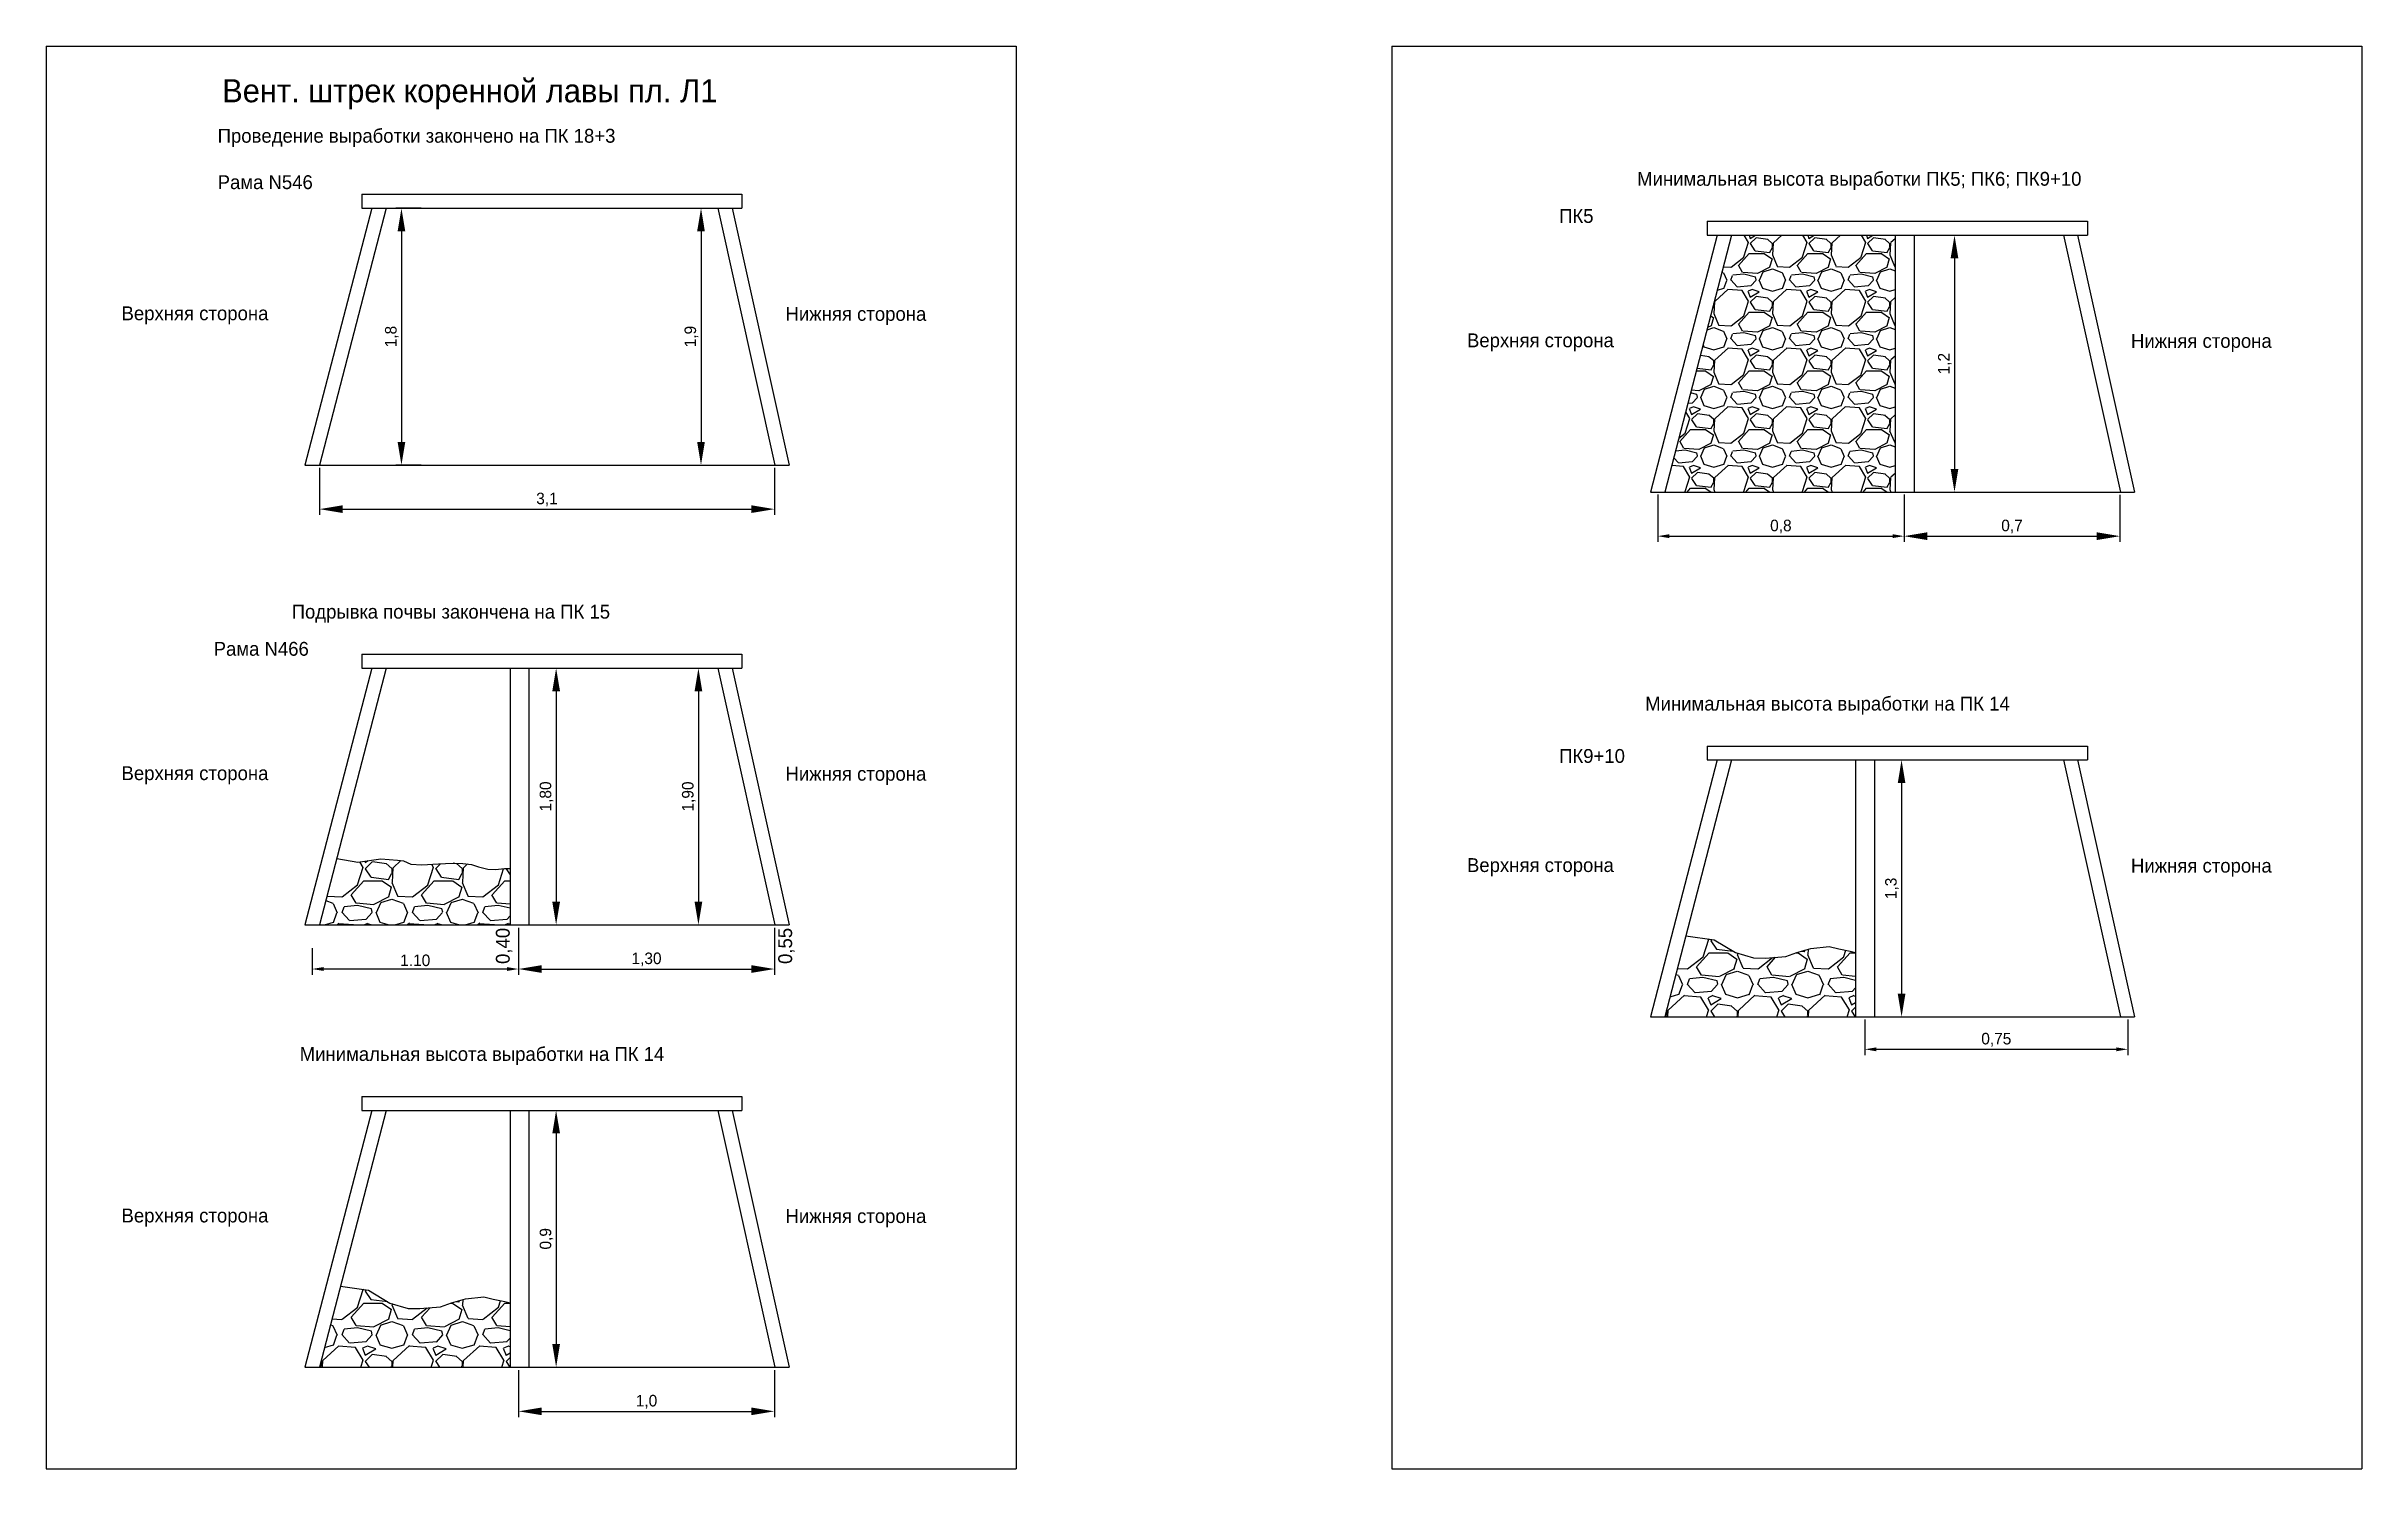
# Model space of a CAD drawing. Header units: millimetres. Extents: x 337 to 838, y -59 to 249.
import ezdxf

# ---------------------------------------------------------------- set-up
doc = ezdxf.new("R2010")
doc.units = ezdxf.units.MM
doc.dimstyles.new('ISO-25', dxfattribs={"dimtxt": 2.5, "dimasz": 2.5, "dimexe": 1.25, "dimexo": 0.625, "dimtad": 1, "dimtxsty": 'Standard', "dimcen": 2.5, "dimadec": 0, "dimazin": 0, "dimtfac": 1, "dimtmove": 0, "dimatfit": 3, "dimfxl": 0, "dimarcsym": 0})
pattern_1 = [(228.0128, (10.9728, 15.24), (-121.9201036, -137.1601685), [2.05033, -202.983]), (184.9697, (9.6012, 13.716), (182.8802958, 15.2398925), [3.51843, -348.324]), (132.5104, (6.096, 13.4112), (152.3998891, -167.6401638), [2.4809, -245.6082]), (267.2737, (0.1524, 9.6012), (15.2399338, 304.7999019), [3.20403, -317.1984]), (292.8337, (0, 6.4008), (-76.2002163, 182.880104), [3.1418, -311.0388]), (357.2737, (1.2192, 3.5052), (-304.7999019, 15.2399338), [3.20403, -317.1984]), (37.6942, (4.4196, 3.3528), (-198.1201252, -152.39986414), [4.23716, -419.4786]), (72.2553, (7.7724, 5.9436), (106.6802134, 335.2800972), [4.00032, -396.0318]), (121.4296, (8.9916, 9.7536), (-121.9200314, 198.119767), [3.21488, -318.273]), (175.2364, (7.3152, 12.4968), (167.6398683, -15.239857), [3.67028, -179.8434]), (222.3974, (3.6576, 12.8016), (-182.8800055, -167.6397819), [4.74647, -469.9008]), (138.8141, (15.24, 9.4488), (-106.679932, 91.4398593), [1.62003, -160.3836]), (171.4692, (14.0208, 10.5156), (198.1196976, -30.4800768), [3.0821, -305.1276]), (225, (10.973, 10.973), (-3e-15, -15.24), [2.15525, -19.39734]), (203.1986, (9.906, 12.8016), (76.200257, 30.480134), [1.16065, -114.9036]), (291.8014, (8.8392, 12.3444), (-15.24001, 45.72003), [1.6414, -80.4288]), (30.9638, (9.4488, 10.8204), (45.719952, 30.480024), [2.6659, -86.1978]), (161.5651, (11.735, 12.192), (30.480014, -15.23998), [1.9277, -46.2654]), (16.3895, (0, 12.3444), (152.4000841, 45.7199049), [2.70053, -267.3528]), (70.3462, (2.5908, 13.1064), (-60.9598301, -167.639763), [2.2656, -224.2932]), (293.1986, (11.7348, 15.24), (-30.480134, 76.200257), [2.3213, -113.7432]), (343.6105, (12.6492, 13.1064), (-152.400084, 45.7199049), [2.70053, -267.3528]), (339.444, (0, 2.8956), (-76.2000946, 30.479963), [2.6042, -127.6062]), (294.7751, (2.4384, 1.9812), (-76.1998224, 167.6399222), [2.18203, -216.0216]), (66.8014, (11.8872, 0), (30.480134, 76.200257), [2.3213, -113.7432]), (17.354, (12.8016, 2.1336), (-198.1200107, -60.959908), [2.5547, -252.9144]), (69.444, (4.4196, 0), (-30.479963, -76.2000946), [1.3021, -128.9088]), (101.3099, (10.9728, 0), (-15.239925, 60.959805), [0.7771, -76.932]), (165.9638, (10.8204, 0.762), (45.720032, -15.239974), [3.1418, -59.6943]), (186.009, (7.7724, 1.524), (152.3997753, 15.2399644), [2.9116, -288.2484]), (303.6901, (9.449, 9.449), (-15.240005, 30.47997), [2.19794, -52.7507]), (353.1572, (10.668, 7.62), (259.0801071, -30.4801365), [3.83734, -379.896]), (60.9454, (14.478, 7.1628), (-60.959858, -106.6797457), [1.56905, -155.3364]), (90, (15.24, 8.534), (-15.24, 15.24), [0.9144, -14.3256]), (120.2564, (7.4676, 1.9812), (60.9598708, -106.6799462), [2.1172, -209.6034]), (48.0128, (6.4008, 3.81), (121.9201036, 137.1601685), [4.10066, -200.9328]), (0, (9.144, 6.858), (15.24, 15.24), [3.9624, -11.2776]), (325.3048, (13.1064, 6.858), (-152.399736, 106.6800101), [2.40966, -238.5558]), (254.0546, (15.0876, 5.4864), (-15.240039, -60.960145), [2.21897, -108.7302]), (207.646, (14.478, 3.3528), (-289.5598983, -152.40009585), [3.61287, -357.675]), (175.4261, (11.2776, 1.6764), (-198.1200456, 15.2399263), [3.82217, -378.3948]), (175.4261, (11.2776, 1.6764), (-198.1200456, 15.2399263), [3.82217, -378.3948])]

# ---------------------------------------------------------------- blocks, each defined once
blk = doc.blocks.new('*D13')
at = {"color": 0, "lineweight": -2}
for p, q in [((417.92, 213.5), (412.37, 213.5)), ((413.62, 208.5), (413.62, 162.91)), ((417.92, 157.91), (412.37, 157.91))]:
    blk.add_line(p, q, dxfattribs=at)
at = {"color": 0}
for points in [[(412.79, 208.5), (414.45, 208.5), (413.62, 213.5)], [(412.79, 162.91), (414.45, 162.91), (413.62, 157.91)]]:
    blk.add_solid(points, dxfattribs=at)
at = {"layer": 'Defpoints', "color": 0}
for p in [(418.54, 213.5), (413.62, 157.91), (418.54, 157.91)]:
    blk.add_point(p, dxfattribs=at)
at = {"color": 0, "insert": (411.54, 185.71), "char_height": 2.5, "attachment_point": 5, "rotation": 90}
blk.add_mtext('1,8', dxfattribs=at)
blk = doc.blocks.new('*D14')
at = {"color": 0, "lineweight": -2}
for p, q in [((473.51, 213.5), (479.73, 213.5)), ((478.48, 208.5), (478.48, 162.91)), ((473.51, 157.91), (479.73, 157.91))]:
    blk.add_line(p, q, dxfattribs=at)
at = {"color": 0}
for points in [[(477.64, 208.5), (479.31, 208.5), (478.48, 213.5)], [(477.64, 162.91), (479.31, 162.91), (478.48, 157.91)]]:
    blk.add_solid(points, dxfattribs=at)
at = {"layer": 'Defpoints', "color": 0}
for p in [(472.89, 213.5), (472.89, 157.91), (478.48, 157.91)]:
    blk.add_point(p, dxfattribs=at)
at = {"color": 0, "insert": (476.39, 185.71), "char_height": 2.5, "attachment_point": 5, "rotation": 90}
blk.add_mtext('1,9', dxfattribs=at)
blk = doc.blocks.new('*D15')
at = {"color": 0, "lineweight": -2}
for p, q in [((395.86, 157.28), (395.86, 147.11)), ((494.38, 157.28), (494.38, 147.11)), ((400.86, 148.36), (489.38, 148.36))]:
    blk.add_line(p, q, dxfattribs=at)
at = {"color": 0}
for points in [[(400.86, 149.19), (400.86, 147.53), (395.86, 148.36)], [(489.38, 149.19), (489.38, 147.53), (494.38, 148.36)]]:
    blk.add_solid(points, dxfattribs=at)
at = {"layer": 'Defpoints', "color": 0}
for p in [(395.86, 157.9), (494.38, 157.9), (494.38, 148.36)]:
    blk.add_point(p, dxfattribs=at)
at = {"color": 0, "insert": (445.12, 150.44), "char_height": 2.5, "attachment_point": 5}
blk.add_mtext('3,1', dxfattribs=at)
blk = doc.blocks.new('*D16')
at = {"color": 0, "lineweight": -2}
for p, q in [((419.17, 113.95), (448.36, 113.95)), ((447.11, 108.95), (447.11, 63.36)), ((419.17, 58.36), (448.36, 58.36))]:
    blk.add_line(p, q, dxfattribs=at)
at = {"color": 0}
for points in [[(446.28, 108.95), (447.95, 108.95), (447.11, 113.95)], [(446.28, 63.36), (447.95, 63.36), (447.11, 58.36)]]:
    blk.add_solid(points, dxfattribs=at)
at = {"layer": 'Defpoints', "color": 0}
for p in [(418.54, 113.95), (418.54, 58.36), (447.11, 58.36)]:
    blk.add_point(p, dxfattribs=at)
at = {"color": 0, "insert": (445.03, 86.16), "char_height": 2.5, "attachment_point": 5, "rotation": 90}
blk.add_mtext('1,80', dxfattribs=at)
blk = doc.blocks.new('*D17')
at = {"color": 0, "lineweight": -2}
for p, q in [((473.51, 113.95), (479.17, 113.95)), ((477.92, 108.95), (477.92, 63.36)), ((473.51, 58.36), (479.17, 58.36))]:
    blk.add_line(p, q, dxfattribs=at)
at = {"color": 0}
for points in [[(477.09, 108.95), (478.75, 108.95), (477.92, 113.95)], [(477.09, 63.36), (478.75, 63.36), (477.92, 58.36)]]:
    blk.add_solid(points, dxfattribs=at)
at = {"layer": 'Defpoints', "color": 0}
for p in [(472.89, 113.95), (472.89, 58.36), (477.92, 58.36)]:
    blk.add_point(p, dxfattribs=at)
at = {"color": 0, "insert": (475.84, 86.15), "char_height": 2.5, "attachment_point": 5, "rotation": 90}
blk.add_mtext('1,90', dxfattribs=at)
blk = doc.blocks.new('*D18')
at = {"color": 0, "lineweight": -2}
for p, q in [((438.98, 57.72), (438.98, 47.56)), ((494.38, 57.72), (494.38, 47.56)), ((443.98, 48.81), (489.38, 48.81))]:
    blk.add_line(p, q, dxfattribs=at)
at = {"color": 0}
for points in [[(443.98, 49.64), (443.98, 47.97), (438.98, 48.81)], [(489.38, 49.64), (489.38, 47.97), (494.38, 48.81)]]:
    blk.add_solid(points, dxfattribs=at)
at = {"layer": 'Defpoints', "color": 0}
for p in [(438.98, 58.35), (494.38, 58.35), (494.38, 48.81)]:
    blk.add_point(p, dxfattribs=at)
at = {"color": 0, "insert": (466.68, 50.89), "char_height": 2.5, "attachment_point": 5}
blk.add_mtext('1,30', dxfattribs=at)
blk = doc.blocks.new('*D19')
at = {"color": 0, "lineweight": -2}
for p, q in [((419.17, 18.21), (448.36, 18.21)), ((447.11, 13.21), (447.11, -32.39)), ((419.17, -37.39), (448.36, -37.39))]:
    blk.add_line(p, q, dxfattribs=at)
at = {"color": 0}
for points in [[(446.28, 13.21), (447.95, 13.21), (447.11, 18.21)], [(446.28, -32.39), (447.95, -32.39), (447.11, -37.39)]]:
    blk.add_solid(points, dxfattribs=at)
at = {"layer": 'Defpoints', "color": 0}
for p in [(418.54, 18.21), (418.54, -37.39), (447.11, -37.39)]:
    blk.add_point(p, dxfattribs=at)
at = {"color": 0, "insert": (445.03, -9.59), "char_height": 2.5, "attachment_point": 5, "rotation": 90}
blk.add_mtext('0,9', dxfattribs=at)
blk = doc.blocks.new('*D20')
at = {"color": 0, "lineweight": -2}
for p, q in [((438.98, -38.02), (438.98, -48.19)), ((494.38, -38.02), (494.38, -48.19)), ((443.98, -46.94), (489.38, -46.94))]:
    blk.add_line(p, q, dxfattribs=at)
at = {"color": 0}
for points in [[(443.98, -46.11), (443.98, -47.77), (438.98, -46.94)], [(489.38, -46.11), (489.38, -47.77), (494.38, -46.94)]]:
    blk.add_solid(points, dxfattribs=at)
at = {"layer": 'Defpoints', "color": 0}
for p in [(438.98, -37.4), (494.38, -37.4), (494.38, -46.94)]:
    blk.add_point(p, dxfattribs=at)
at = {"color": 0, "insert": (466.68, -44.86), "char_height": 2.5, "attachment_point": 5}
blk.add_mtext('1,0', dxfattribs=at)
blk = doc.blocks.new('*D21')
at = {"color": 0, "lineweight": -2}
for p, q in [((710.47, 207.65), (751.12, 207.65)), ((749.87, 202.65), (749.87, 157.06)), ((710.47, 152.06), (751.12, 152.06))]:
    blk.add_line(p, q, dxfattribs=at)
at = {"color": 0}
for points in [[(749.03, 202.65), (750.7, 202.65), (749.87, 207.65)], [(749.03, 157.06), (750.7, 157.06), (749.87, 152.06)]]:
    blk.add_solid(points, dxfattribs=at)
at = {"layer": 'Defpoints', "color": 0}
for p in [(709.84, 207.65), (709.84, 152.06), (749.87, 152.06)]:
    blk.add_point(p, dxfattribs=at)
at = {"color": 0, "insert": (747.78, 179.86), "char_height": 2.5, "attachment_point": 5, "rotation": 90}
blk.add_mtext('1,2', dxfattribs=at)
blk = doc.blocks.new('*D22')
at = {"color": 0, "lineweight": -2}
for p, q in [((738.95, 151.42), (738.95, 141.26)), ((785.68, 151.42), (785.68, 141.26)), ((743.95, 142.51), (780.68, 142.51))]:
    blk.add_line(p, q, dxfattribs=at)
at = {"color": 0}
for points in [[(743.95, 143.34), (743.95, 141.67), (738.95, 142.51)], [(780.68, 143.34), (780.68, 141.67), (785.68, 142.51)]]:
    blk.add_solid(points, dxfattribs=at)
at = {"layer": 'Defpoints', "color": 0}
for p in [(738.95, 152.05), (785.68, 152.05), (785.68, 142.51)]:
    blk.add_point(p, dxfattribs=at)
at = {"color": 0, "insert": (762.31, 144.59), "char_height": 2.5, "attachment_point": 5}
blk.add_mtext('0,7', dxfattribs=at)
blk = doc.blocks.new('*D23')
at = {"color": 0, "lineweight": -2}
for p, q in [((710.47, 94.06), (739.66, 94.06)), ((738.41, 89.06), (738.41, 43.46)), ((710.47, 38.46), (739.66, 38.46))]:
    blk.add_line(p, q, dxfattribs=at)
at = {"color": 0}
for points in [[(737.58, 89.06), (739.24, 89.06), (738.41, 94.06)], [(737.58, 43.46), (739.24, 43.46), (738.41, 38.46)]]:
    blk.add_solid(points, dxfattribs=at)
at = {"layer": 'Defpoints', "color": 0}
for p in [(709.84, 94.06), (709.84, 38.46), (738.41, 38.46)]:
    blk.add_point(p, dxfattribs=at)
at = {"color": 0, "insert": (736.33, 66.26), "char_height": 2.5, "attachment_point": 5, "rotation": 90}
blk.add_mtext('1,3', dxfattribs=at)
blk = doc.blocks.new('*D24')
at = {"color": 0, "lineweight": -2}
for p, q in [((685.61, 151.56), (685.61, 141.26)), ((738.95, 151.56), (738.95, 141.26)), ((688.11, 142.51), (736.45, 142.51))]:
    blk.add_line(p, q, dxfattribs=at)
at = {"color": 0}
for points in [[(688.11, 142.93), (688.11, 142.09), (685.61, 142.51)], [(736.45, 142.93), (736.45, 142.09), (738.95, 142.51)]]:
    blk.add_solid(points, dxfattribs=at)
at = {"layer": 'Defpoints', "color": 0}
for p in [(685.61, 152.18), (738.95, 152.18), (738.95, 142.51)]:
    blk.add_point(p, dxfattribs=at)
at = {"color": 0, "insert": (712.28, 144.59), "char_height": 2.5, "attachment_point": 5}
blk.add_mtext('0,8', dxfattribs=at)
blk = doc.blocks.new('*D25')
at = {"color": 0, "lineweight": -2}
for p, q in [((730.42, 37.88), (730.42, 30.18)), ((787.42, 37.88), (787.42, 30.18)), ((732.92, 31.43), (784.92, 31.43))]:
    blk.add_line(p, q, dxfattribs=at)
at = {"color": 0}
for points in [[(732.92, 31.84), (732.92, 31.01), (730.42, 31.43)], [(784.92, 31.84), (784.92, 31.01), (787.42, 31.43)]]:
    blk.add_solid(points, dxfattribs=at)
at = {"layer": 'Defpoints', "color": 0}
for p in [(730.42, 38.51), (787.42, 38.51), (787.42, 31.43)]:
    blk.add_point(p, dxfattribs=at)
at = {"color": 0, "insert": (758.92, 33.51), "char_height": 2.5, "attachment_point": 5}
blk.add_mtext('0,75', dxfattribs=at)
blk = doc.blocks.new('*D27')
at = {"color": 0, "lineweight": -2}
for p, q in [((394.28, 53.29), (394.28, 47.56)), ((438.95, 53.29), (438.95, 47.56)), ((436.45, 48.81), (396.78, 48.81))]:
    blk.add_line(p, q, dxfattribs=at)
at = {"color": 0}
for points in [[(396.78, 49.23), (396.78, 48.39), (394.28, 48.81)], [(436.45, 49.23), (436.45, 48.39), (438.95, 48.81)]]:
    blk.add_solid(points, dxfattribs=at)
at = {"layer": 'Defpoints', "color": 0}
for p in [(394.28, 53.92), (438.95, 53.92), (394.28, 48.81)]:
    blk.add_point(p, dxfattribs=at)
at = {"color": 0, "insert": (416.61, 50.68), "char_height": 2.5, "attachment_point": 5}
blk.add_mtext('1.10', dxfattribs=at)

msp = doc.modelspace()

# ---------------------------------------------------------------- hatches: boundary and pattern name
h = msp.add_hatch()
h.set_pattern_fill('GRAVEL', color=256, scale=0.5, style=0)
h.set_pattern_definition([(228.0128, (300.4412, 121.6713), (-101.6000863, -114.3001404), [1.7086, -169.1525]), (184.9697, (299.2982, 120.4013), (152.4002465, 12.6999104), [2.93202, -290.27]), (132.5104, (296.3772, 120.1473), (126.9999076, -139.7001365), [2.0674, -204.6735]), (267.2737, (291.4242, 116.9723), (12.69994485, 253.9999183), [2.67002, -264.332]), (292.8337, (291.2972, 114.3053), (-63.5001803, 152.40008665), [2.61817, -259.199]), (357.2737, (292.3132, 111.8923), (-253.9999183, 12.69994485), [2.67002, -264.332]), (37.6942, (294.9802, 111.7653), (-165.1001043, -126.9998868), [3.53097, -349.5655]), (72.2553, (297.7742, 113.9243), (88.90017783, 279.40008103), [3.3336, -330.0265]), (121.4296, (298.7902, 117.0993), (-101.6000262, 165.0998058), [2.67907, -265.2275]), (175.2364, (297.3932, 119.3853), (139.6998903, -12.6998808), [3.05856, -149.8695]), (222.3974, (294.3452, 119.6393), (-152.4000046, -139.69981825), [3.95539, -391.584]), (138.8141, (303.9972, 116.8453), (-88.8999434, 76.1998828), [1.35003, -133.653]), (171.4692, (302.9812, 117.7343), (165.099748, -25.400064), [2.5684, -254.273]), (225, (300.441, 118.115), (-3e-15, -12.7), [1.79604, -16.16445]), (203.1986, (299.5522, 119.6393), (63.500214, 25.4001114), [0.9672, -95.753]), (291.8014, (298.6632, 119.2583), (-12.700009, 38.100025), [1.36783, -67.024]), (30.9638, (299.1712, 117.9883), (38.09996, 25.40002), [2.2216, -71.8315]), (161.5651, (301.076, 119.1313), (25.40001, -12.69998), [1.60644, -38.5545]), (16.3895, (291.2972, 119.2583), (127.0000701, 38.0999207), [2.25044, -222.794]), (70.3462, (293.4562, 119.8933), (-50.7998584, -139.6998024), [1.888, -186.911]), (293.1986, (301.0762, 121.6713), (-25.4001114, 63.500214), [1.9344, -94.786]), (343.6105, (301.8382, 119.8933), (-127.0000701, 38.0999207), [2.25044, -222.794]), (339.444, (291.2972, 111.3843), (-63.500079, 25.399969), [2.17017, -106.3385]), (294.7751, (293.3292, 110.6223), (-63.499852, 139.6999351), [1.81836, -180.018]), (66.8014, (301.2032, 108.9713), (25.4001114, 63.500214), [1.9344, -94.786]), (17.354, (301.9652, 110.7493), (-165.1000089, -50.7999234), [2.12892, -210.762]), (69.444, (294.9802, 108.9713), (-25.399969, -63.500079), [1.0851, -107.424]), (101.3099, (300.4412, 108.9713), (-12.699937, 50.799837), [0.64757, -64.11]), (165.9638, (300.3142, 109.6063), (38.100027, -12.699978), [2.61817, -49.74525]), (186.009, (297.7742, 110.2413), (126.9998127, 12.6999703), [2.42633, -240.207]), (303.6901, (299.1712, 116.8453), (-12.700004, 25.399975), [1.83162, -43.9589]), (353.1572, (300.1872, 115.3213), (215.9000893, -25.40011376), [3.19779, -316.58]), (60.9454, (303.3622, 114.9403), (-50.799882, -88.899788), [1.30754, -129.447]), (90, (303.997, 116.083), (-12.7, 12.7), [0.762, -11.938]), (120.2564, (297.5202, 110.6223), (50.7998923, -88.8999552), [1.76433, -174.6695]), (48.0128, (296.6312, 112.1463), (101.6000863, 114.3001404), [3.41722, -167.444]), (0, (298.917, 114.686), (12.7, 12.7), [3.302, -9.398]), (325.3048, (302.2192, 114.6863), (-126.99978, 88.9000085), [2.00805, -198.7965]), (254.0546, (303.8702, 113.5433), (-12.7000324, -50.800121), [1.84915, -90.6085]), (207.646, (303.3622, 111.7653), (-241.29991525, -127.0000799), [3.01072, -298.0625]), (175.4261, (300.6952, 110.3683), (-165.100038, 12.69993856), [3.18514, -315.329]), (175.4261, (300.6952, 110.3683), (-165.100038, 12.69993856), [3.18514, -315.329])])
h.paths.add_polyline_path([(687.153, 152.049), (737.044, 152.049), (737.044, 207.651), (701.618, 207.651)])
h = msp.add_hatch()
h.set_pattern_fill('GRAVEL', color=256, scale=0.6, style=0)
h.set_pattern_definition(pattern_1)
h.paths.add_polyline_path([(437.147, 58.349), (437.147, 70.535), (435.908, 70.535), (433.992, 70.348), (432.309, 70.395), (430.299, 70.908), (428.803, 71.469), (426.934, 71.656), (425.111, 71.702), (423.151, 71.658), (421.652, 71.562), (418.006, 71.329), (415.622, 71.515), (414.033, 72.216), (412.771, 72.403), (409.139, 72.631), (404.165, 71.96), (399.604, 72.757), (395.855, 58.349)])
h.paths.add_polyline_path([(438.434, 49.027), (438.434, 59.277), (433.184, 59.277), (433.184, 49.027)], flags=9)
h = msp.add_hatch()
h.set_pattern_fill('GRAVEL', color=256, scale=0.6, style=0)
h.set_pattern_definition([(228.0128, (302.27, 91.0923), (-121.9201036, -137.1601685), [2.05033, -202.983]), (184.9697, (300.8984, 89.5683), (182.8802958, 15.2398925), [3.51843, -348.324]), (132.5104, (297.3932, 89.2635), (152.3998891, -167.6401638), [2.4809, -245.6082]), (267.2737, (291.4496, 85.4535), (15.2399338, 304.7999019), [3.20403, -317.1984]), (292.8337, (291.2972, 82.2531), (-76.2002163, 182.880104), [3.1418, -311.0388]), (357.2737, (292.5164, 79.3575), (-304.7999019, 15.2399338), [3.20403, -317.1984]), (37.6942, (295.7168, 79.2051), (-198.1201252, -152.39986414), [4.23716, -419.4786]), (72.2553, (299.0696, 81.7959), (106.6802134, 335.2800972), [4.00032, -396.0318]), (121.4296, (300.2888, 85.6059), (-121.9200314, 198.119767), [3.21488, -318.273]), (175.2364, (298.6124, 88.3491), (167.6398683, -15.239857), [3.67028, -179.8434]), (222.3974, (294.9548, 88.6539), (-182.8800055, -167.6397819), [4.74647, -469.9008]), (138.8141, (306.5372, 85.3011), (-106.679932, 91.4398593), [1.62003, -160.3836]), (171.4692, (305.318, 86.3679), (198.1196976, -30.4800768), [3.0821, -305.1276]), (225, (302.27, 86.825), (-3e-15, -15.24), [2.15525, -19.39734]), (203.1986, (301.2032, 88.6539), (76.200257, 30.480134), [1.16065, -114.9036]), (291.8014, (300.1364, 88.1967), (-15.24001, 45.72003), [1.6414, -80.4288]), (30.9638, (300.746, 86.6727), (45.719952, 30.480024), [2.6659, -86.1978]), (161.5651, (303.032, 88.0443), (30.480014, -15.23998), [1.9277, -46.2654]), (16.3895, (291.2972, 88.1967), (152.400084, 45.7199049), [2.70053, -267.3528]), (70.3462, (293.888, 88.9587), (-60.9598301, -167.639763), [2.2656, -224.2932]), (293.1986, (303.032, 91.0923), (-30.480134, 76.200257), [2.3213, -113.7432]), (343.6105, (303.9464, 88.9587), (-152.400084, 45.7199049), [2.70053, -267.3528]), (339.444, (291.2972, 78.7479), (-76.2000946, 30.479963), [2.6042, -127.6062]), (294.7751, (293.7356, 77.8335), (-76.1998224, 167.6399222), [2.18203, -216.0216]), (66.8014, (303.1844, 75.8523), (30.480134, 76.200257), [2.3213, -113.7432]), (17.354, (304.0988, 77.9859), (-198.1200107, -60.959908), [2.5547, -252.9144]), (69.444, (295.7168, 75.8523), (-30.479963, -76.2000946), [1.3021, -128.9088]), (101.3099, (302.27, 75.8523), (-15.239925, 60.959805), [0.7771, -76.932]), (165.9638, (302.1176, 76.6143), (45.720032, -15.239974), [3.1418, -59.6943]), (186.009, (299.0696, 77.3763), (152.3997753, 15.2399644), [2.9116, -288.2484]), (303.6901, (300.746, 85.301), (-15.240005, 30.47997), [2.19794, -52.7507]), (353.1572, (301.9652, 83.4723), (259.0801071, -30.4801365), [3.83734, -379.896]), (60.9454, (305.7752, 83.0151), (-60.959858, -106.6797457), [1.56905, -155.3364]), (90, (306.537, 84.387), (-15.24, 15.24), [0.9144, -14.3256]), (120.2564, (298.7648, 77.8335), (60.9598708, -106.6799462), [2.1172, -209.6034]), (48.0128, (297.698, 79.6623), (121.9201036, 137.1601685), [4.10066, -200.9328]), (0, (300.441, 82.71), (15.24, 15.24), [3.9624, -11.2776]), (325.3048, (304.4036, 82.7103), (-152.399736, 106.6800101), [2.40966, -238.5558]), (254.0546, (306.3848, 81.3387), (-15.240039, -60.960145), [2.21897, -108.7302]), (207.646, (305.7752, 79.2051), (-289.5598983, -152.4000958), [3.61287, -357.675]), (175.4261, (302.5748, 77.5287), (-198.1200456, 15.2399263), [3.82217, -378.3948]), (175.4261, (302.5748, 77.5287), (-198.1200456, 15.2399263), [3.82217, -378.3948])])
h.paths.add_polyline_path([(728.444, 38.454), (728.444, 52.379), (727.288, 52.657), (724.809, 53.191), (722.719, 53.677), (718.781, 53.239), (715.719, 52.414), (713.385, 51.539), (708.913, 51.151), (706.337, 51.199), (702.428, 52.36), (697.814, 55.155), (691.719, 56.007), (687.153, 38.454)])
h = msp.add_hatch()
h.set_pattern_fill('GRAVEL', color=256, scale=0.6, style=0)
h.set_pattern_definition(pattern_1)
h.paths.add_polyline_path([(437.147, -23.473), (435.991, -23.196), (433.512, -22.661), (431.422, -22.176), (427.484, -22.613), (424.422, -23.439), (422.088, -24.313), (417.616, -24.702), (415.04, -24.653), (411.131, -23.492), (406.517, -20.698), (400.422, -19.845), (395.855, -37.399), (437.147, -37.399)])

# ---------------------------------------------------------------- linework, layer by layer
for p, q in [((336.73, 248.545), (546.73, 248.545)), ((336.73, 248.545), (336.73, -59.354)), ((546.73, 248.545), (546.73, -59.354)), ((628.027, 248.545), (838.027, 248.545)), ((628.027, 248.545), (628.027, -59.354)), ((838.027, 248.545), (838.027, -59.354)), ((405.041, 216.52), (487.33, 216.52)), ((405.041, 216.52), (405.041, 213.503)), ((487.33, 216.52), (487.33, 213.503)), ((407.204, 213.503), (392.738, 157.901)), ((410.321, 213.503), (395.855, 157.901)), ((405.041, 213.503), (487.33, 213.503)), ((482.141, 213.503), (494.482, 157.901)), ((485.232, 213.503), (497.573, 157.901)), ((696.339, 210.668), (778.627, 210.668)), ((696.339, 210.668), (696.339, 207.651)), ((778.627, 210.668), (778.627, 207.651)), ((698.501, 207.651), (684.035, 152.049)), ((701.618, 207.651), (687.153, 152.049)), ((696.339, 207.651), (778.627, 207.651)), ((737.044, 207.651), (737.044, 152.049)), ((741.127, 207.651), (741.127, 152.049)), ((773.439, 207.651), (785.779, 152.049)), ((776.529, 207.651), (788.87, 152.049)), ((392.738, 157.901), (497.573, 157.901)), ((684.035, 152.049), (788.87, 152.049)), ((405.041, 116.968), (487.33, 116.968)), ((405.041, 116.968), (405.041, 113.951)), ((487.33, 116.968), (487.33, 113.951)), ((407.204, 113.951), (392.738, 58.349)), ((410.321, 113.951), (395.855, 58.349)), ((405.041, 113.951), (487.33, 113.951)), ((437.147, 113.951), (437.147, 58.349)), ((437.147, 113.951), (441.23, 113.951)), ((441.23, 113.951), (441.23, 58.349)), ((482.141, 113.951), (494.482, 58.349)), ((485.232, 113.951), (497.573, 58.349)), ((696.339, 97.073), (778.627, 97.073)), ((696.339, 97.073), (696.339, 94.056)), ((778.627, 97.073), (778.627, 94.056)), ((698.501, 94.056), (684.035, 38.454)), ((701.618, 94.056), (687.153, 38.454)), ((696.339, 94.056), (778.627, 94.056)), ((728.444, 94.056), (728.444, 38.454)), ((732.527, 94.056), (732.527, 38.454)), ((773.439, 94.056), (785.779, 38.454)), ((776.529, 94.056), (788.87, 38.454)), ((399.604, 72.757), (404.165, 71.96)), ((404.165, 71.96), (409.139, 72.631)), ((409.139, 72.631), (412.771, 72.403)), ((412.771, 72.403), (414.033, 72.216)), ((414.033, 72.216), (415.622, 71.515)), ((415.622, 71.515), (418.006, 71.329)), ((418.006, 71.329), (421.652, 71.562)), ((421.652, 71.562), (423.151, 71.658)), ((423.151, 71.658), (425.111, 71.702)), ((425.111, 71.702), (426.934, 71.656)), ((426.934, 71.656), (428.803, 71.469)), ((428.803, 71.469), (430.299, 70.908)), ((430.299, 70.908), (432.309, 70.395)), ((432.309, 70.395), (433.992, 70.348)), ((433.992, 70.348), (435.908, 70.535)), ((435.908, 70.535), (437.17, 70.535)), ((392.738, 58.349), (497.573, 58.349)), ((691.719, 56.007), (697.814, 55.155)), ((697.814, 55.155), (702.428, 52.36)), ((702.428, 52.36), (706.337, 51.199)), ((706.337, 51.199), (708.913, 51.151)), ((708.913, 51.151), (713.385, 51.539)), ((713.385, 51.539), (715.719, 52.414)), ((715.719, 52.414), (718.781, 53.239)), ((718.781, 53.239), (722.719, 53.677)), ((722.719, 53.677), (724.809, 53.191)), ((724.809, 53.191), (727.288, 52.657)), ((727.288, 52.657), (728.444, 52.379)), ((684.035, 38.454), (788.87, 38.454)), ((405.041, 21.221), (487.33, 21.221)), ((405.041, 21.221), (405.041, 18.203)), ((487.33, 21.221), (487.33, 18.203)), ((407.204, 18.203), (392.738, -37.399)), ((410.321, 18.203), (395.855, -37.399)), ((405.041, 18.203), (487.33, 18.203)), ((437.147, 18.203), (437.147, -37.399)), ((441.23, 18.203), (441.23, -37.399)), ((482.141, 18.203), (494.482, -37.399)), ((485.232, 18.203), (497.573, -37.399)), ((400.422, -19.845), (406.517, -20.698)), ((406.517, -20.698), (411.131, -23.492)), ((411.131, -23.492), (415.04, -24.653)), ((415.04, -24.653), (417.616, -24.702)), ((417.616, -24.702), (422.088, -24.313)), ((422.088, -24.313), (424.422, -23.439)), ((424.422, -23.439), (427.484, -22.613)), ((427.484, -22.613), (431.422, -22.176)), ((431.422, -22.176), (433.512, -22.661)), ((433.512, -22.661), (435.991, -23.196)), ((435.991, -23.196), (437.147, -23.473)), ((392.738, -37.399), (497.573, -37.399)), ((336.73, -59.354), (546.73, -59.354)), ((628.027, -59.354), (838.027, -59.354))]:
    msp.add_line(p, q)

# ---------------------------------------------------------------- texts
for s, height, p in [('Вент. штрек коренной лавы пл. Л1', 5, (374.8, 236.43)), ('Проведение выработки закончено на ПК 18+3', 3, (373.827, 227.68)), ('Рама N546', 3, (373.827, 217.634)), ('Минимальная высота выработки ПК5; ПК6; ПК9+10', 3, (681.152, 218.363)), ('ПК5', 3, (664.26, 210.323)), ('Верхняя сторона', 3, (353.018, 189.252)), ('Нижняя сторона', 3, (496.775, 189.127)), ('Верхняя сторона', 3, (644.316, 183.401)), ('Нижняя сторона', 3, (788.073, 183.275)), ('Подрывка почвы закончена на ПК 15', 3, (389.855, 124.664)), ('Рама N466', 3, (372.962, 116.623)), ('Минимальная высота выработки на ПК 14', 3, (682.895, 104.767)), ('ПК9+10', 3, (664.26, 93.429)), ('Верхняя сторона', 3, (353.018, 89.701)), ('Нижняя сторона', 3, (496.775, 89.576)), ('Верхняя сторона', 3, (644.316, 69.805)), ('Нижняя сторона', 3, (788.073, 69.68)), ('Минимальная высота выработки на ПК 14', 3, (391.597, 28.915)), ('Верхняя сторона', 3, (353.018, -6.047)), ('Нижняя сторона', 3, (496.775, -6.172))]:
    msp.add_text(s, height=height).set_placement(p)
for s, p in [('0,40', (437.059, 49.902)), ('0,55', (498.198, 49.902))]:
    msp.add_text(s, height=3, rotation=90).set_placement(p)

# ---------------------------------------------------------------- dimensions: what is measured, and where the dimension line sits
for base, p1, p2, text, picture, middle in [((413.619, 157.91), (418.543, 213.504), (418.543, 157.91), '1,8', '*D13', (413.619, 185.707)), ((478.475, 157.91), (472.89, 213.5), (472.89, 157.91), '1,9', '*D14', (478.475, 185.705)), ((749.866, 152.059), (709.84, 207.653), (709.84, 152.059), '1,2', '*D21', (749.866, 179.856)), ((447.113, 58.359), (418.543, 113.953), (418.543, 58.359), '1,80', '*D16', (447.113, 86.156)), ((477.921, 58.359), (472.89, 113.949), (472.89, 58.359), '1,90', '*D17', (477.921, 86.154)), ((738.411, 38.464), (709.84, 94.058), (709.84, 38.464), '1,3', '*D23', (738.411, 66.261)), ((447.113, -37.389), (418.543, 18.205), (418.543, -37.389), '0,9', '*D19', (447.113, -9.592))]:
    dim = msp.add_linear_dim(base=base, p1=p1, p2=p2, angle=270, text=text, dimstyle='ISO-25', override={"dimasz": 5})
    dim.commit()
    dim.dimension.update_dxf_attribs({"geometry": picture, "text_midpoint": middle, "dimtype": 161})
for p1, p2, text, picture, middle in [((395.855, 157.901), (494.381, 157.901), '3,1', '*D15', (445.118, 150.442)), ((738.95, 152.049), (785.678, 152.049), '0,7', '*D22', (762.314, 144.59)), ((438.976, 58.349), (494.381, 58.349), '1,30', '*D18', (466.678, 50.89)), ((438.976, -37.399), (494.381, -37.399), '1,0', '*D20', (466.678, -44.857))]:
    dim = msp.add_aligned_dim(p1=p1, p2=p2, distance=-9.542, text=text, dimstyle='ISO-25', override={"dimasz": 5, "dimtad": 3})
    dim.commit()
    dim.dimension.update_dxf_attribs({"geometry": picture, "text_midpoint": middle})
for p1, p2, distance, text, picture, middle in [((685.613, 152.184), (738.951, 152.184), -9.673, '0,8', '*D24', (712.282, 144.594)), ((438.947, 53.918), (394.278, 53.918), 5.109, '1.10', '*D27', (416.612, 50.684)), ((730.422, 38.508), (787.419, 38.508), -7.083, '0,75', '*D25', (758.921, 33.509))]:
    dim = msp.add_aligned_dim(p1=p1, p2=p2, distance=distance, text=text, dimstyle='ISO-25')
    dim.commit()
    dim.dimension.update_dxf_attribs({"geometry": picture, "text_midpoint": middle})

doc.saveas('drawing.dxf')
